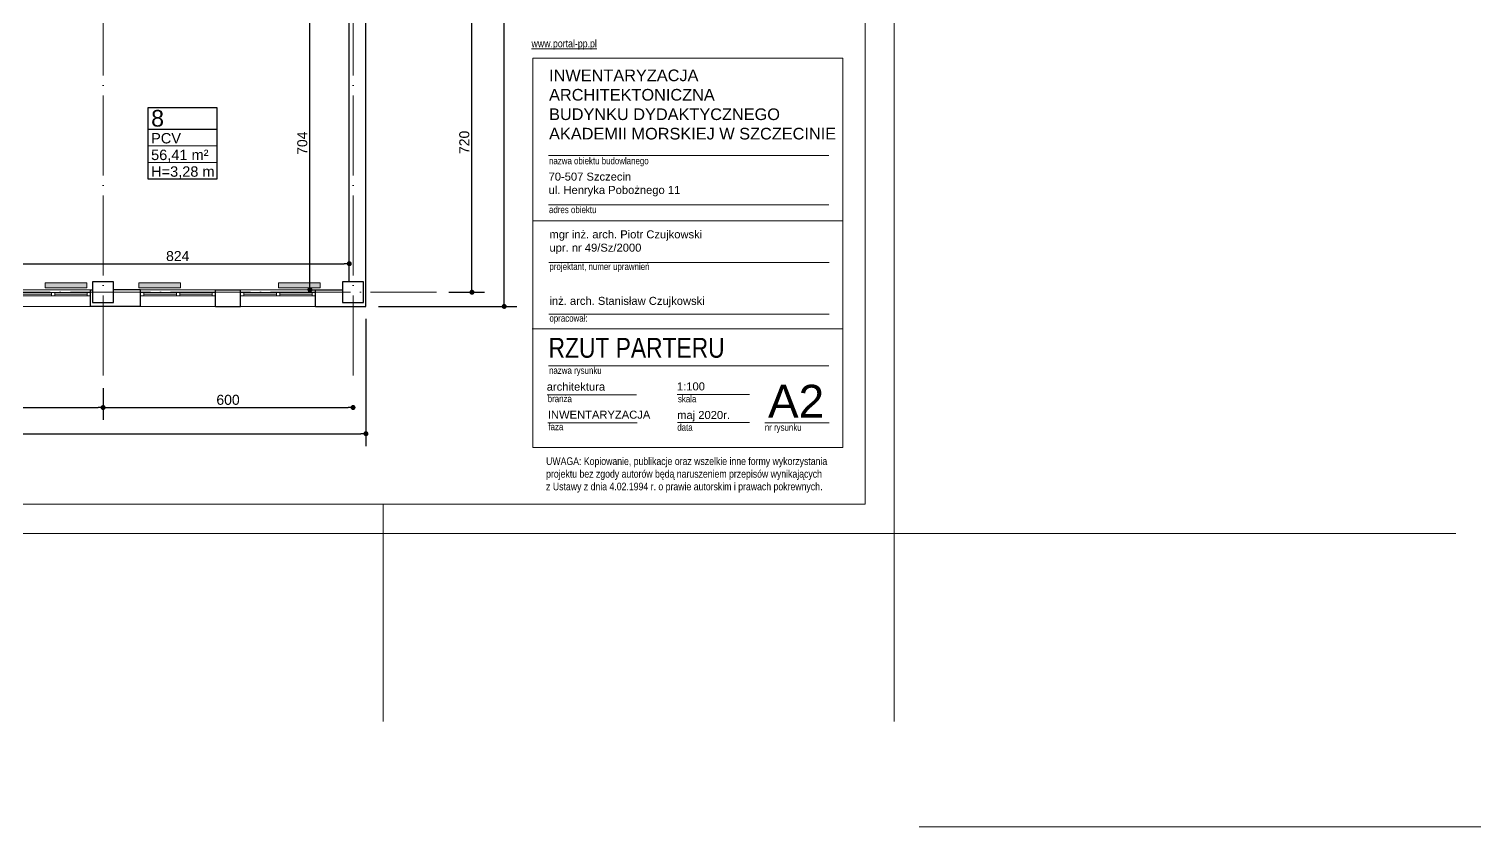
# Model space of a CAD drawing. Header units: millimetres. Extents: x 54 to 8480, y -22812 to 17434.
# Drawn here: x 4935 to 8420, y -14066 to -12149 of the extents above; entities that cross this region are included whole.
import ezdxf

# ---------------------------------------------------------------- set-up
doc = ezdxf.new("R2010")
doc.units = ezdxf.units.MM
doc.linetypes.add('ACAD_ISO04W100', pattern=[30, 24, -3, 0, -3])
doc.layers.add('grzejniki', color=104, linetype='Continuous')
doc.layers.add('TABELKI PO UWAGACH', color=5, linetype='Continuous')
for name, color, linetype, lineweight in [('osie', 132, 'ACAD_ISO04W100', 0), ('PLATFORMA', 7, 'Continuous', 0), ('STOLARKA', 97, 'Continuous', 0), ('tabelki', 151, 'Continuous', 0), ('wymiary', 150, 'Continuous', 0)]:
    doc.layers.add(name, color=color, linetype=linetype, lineweight=lineweight)
doc.styles.add('arial narrow', font='ARIALN.TTF', dxfattribs={"height": 15})
doc.styles.get("Standard").update_dxf_attribs({"font": 'arial.ttf'})
doc.dimstyles.new('ISO-25', dxfattribs={"dimtxt": 24, "dimasz": 12, "dimexe": 30, "dimexo": 30, "dimgap": 6, "dimtad": 1, "dimdec": 0, "dimtxsty": 'Standard', "dimblk": 'DOT', "dimcen": 2.5, "dimadec": 0, "dimazin": 0, "dimtfac": 1, "dimtdec": 0, "dimtmove": 0, "dimatfit": 3, "dimldrblk": 'DOT', "dimfxl": 1, "dimarcsym": 0})

# ---------------------------------------------------------------- blocks, each defined once
blk = doc.blocks.new('A$C13771EA7')
at = {"color": 132, "linetype": 'ACAD_ISO04W100', "lineweight": 0, "ltscale": 8}
for p, q in [((3511, -2874), (3511, 166)), ((4111, -2874), (4111, 166)), ((-169, -2674), (4311, -2674))]:
    blk.add_line(p, q, dxfattribs=at)
blk = doc.blocks.new('A$C2E9546C1')
at = {"layer": 'STOLARKA', "color": 7, "lineweight": 0}
for p, q in [((0, 0), (180, 0)), ((8, -29), (86, -29)), ((94, -29), (172, -29)), ((0, -40), (180, -40))]:
    blk.add_line(p, q, dxfattribs=at)
for points in [[(0, -33), (180, -33), (180, -25), (0, -25)], [(0, -33), (8, -33), (8, -25), (0, -25)], [(86, -33), (94, -33), (94, -25), (86, -25)], [(180, -33), (172, -33), (172, -25), (180, -25)]]:
    blk.add_lwpolyline(points, close=True, dxfattribs=at)
blk = doc.blocks.new('_Dot')
at = {"color": 0, "linetype": 'ByBlock', "lineweight": -2}
blk.add_line((-0.5, 0), (-1, 0), dxfattribs=at)
at = {"color": 0, "linetype": 'ByBlock', "lineweight": 0, "const_width": 0.5}
blk.add_lwpolyline([(-0.25, 0, 1), (0.25, 0, 1)], format="xyb", close=True, dxfattribs=at)
blk = doc.blocks.new('*D182')
at = {"layer": 'Defpoints', "color": 0, "linetype": 'Continuous', "lineweight": 0}
for p in [(5912.6, -12061.3), (5998, -12061.3), (5912.6, -12781.3)]:
    blk.add_point(p, dxfattribs=at)
at = {"layer": 'wymiary', "color": 0, "linetype": 'Continuous', "lineweight": -2}
for p, q in [((5942.6, -12061.3), (6028, -12061.3)), ((5998, -12769.3), (5998, -12073.3)), ((5942.6, -12781.3), (6028, -12781.3))]:
    blk.add_line(p, q, dxfattribs=at)
at = {"layer": 'wymiary', "color": 0, "linetype": 'Continuous', "lineweight": -2, "xscale": 12, "yscale": 12, "zscale": 12}
for p, rotation in [((5998, -12061.3), 90), ((5998, -12781.3), 270)]:
    blk.add_blockref('_Dot', p, dxfattribs=dict(at, rotation=rotation))
at = {"layer": 'wymiary', "color": 0, "linetype": 'Continuous', "lineweight": 0, "insert": (5979.7, -12421.3), "char_height": 24, "attachment_point": 5, "rotation": 90}
blk.add_mtext('720', dxfattribs=at)
blk = doc.blocks.new('*D191')
at = {"layer": 'Defpoints', "color": 0, "linetype": 'Continuous', "lineweight": 0}
for p in [(4632.6, -12981.3), (5112.6, -12981.3), (5112.6, -13058.1)]:
    blk.add_point(p, dxfattribs=at)
at = {"layer": 'wymiary', "color": 0, "linetype": 'Continuous', "lineweight": -2}
for p, q in [((4632.6, -13011.3), (4632.6, -13088.1)), ((5112.6, -13011.3), (5112.6, -13088.1)), ((4644.6, -13058.1), (5100.6, -13058.1))]:
    blk.add_line(p, q, dxfattribs=at)
at = {"layer": 'wymiary', "color": 0, "linetype": 'Continuous', "lineweight": -2, "xscale": 12, "yscale": 12, "zscale": 12, "rotation": 180}
blk.add_blockref('_Dot', (4632.6, -13058.1), dxfattribs=at)
at = {"layer": 'wymiary', "color": 0, "linetype": 'Continuous', "lineweight": -2, "xscale": 12, "yscale": 12, "zscale": 12}
blk.add_blockref('_Dot', (5112.6, -13058.1), dxfattribs=at)
at = {"layer": 'wymiary', "color": 0, "linetype": 'Continuous', "lineweight": 0, "insert": (4872.6, -13039.8), "char_height": 24, "attachment_point": 5}
blk.add_mtext('480', dxfattribs=at)
blk = doc.blocks.new('*D192')
at = {"layer": 'Defpoints', "color": 0, "linetype": 'Continuous', "lineweight": 0}
for p in [(5112.6, -12981.3), (5712.6, -13058.1), (5712.6, -13058.1)]:
    blk.add_point(p, dxfattribs=at)
at = {"layer": 'wymiary', "color": 0, "linetype": 'Continuous', "lineweight": -2}
for p, q in [((5112.6, -13011.3), (5112.6, -13088.1)), ((5124.6, -13058.1), (5700.6, -13058.1))]:
    blk.add_line(p, q, dxfattribs=at)
at = {"layer": 'wymiary', "color": 0, "linetype": 'Continuous', "lineweight": -2, "xscale": 12, "yscale": 12, "zscale": 12, "rotation": 180}
blk.add_blockref('_Dot', (5112.6, -13058.1), dxfattribs=at)
at = {"layer": 'wymiary', "color": 0, "linetype": 'Continuous', "lineweight": -2, "xscale": 12, "yscale": 12, "zscale": 12}
blk.add_blockref('_Dot', (5712.6, -13058.1), dxfattribs=at)
at = {"layer": 'wymiary', "color": 0, "linetype": 'Continuous', "lineweight": 0, "insert": (5412.6, -13039.8), "char_height": 24, "attachment_point": 5}
blk.add_mtext('600', dxfattribs=at)
blk = doc.blocks.new('*D193')
at = {"layer": 'Defpoints', "color": 0, "linetype": 'Continuous', "lineweight": 0}
for p in [(1601.6, -12815.3), (5743.6, -12815.3), (5743.6, -13121)]:
    blk.add_point(p, dxfattribs=at)
at = {"layer": 'wymiary', "color": 0, "linetype": 'Continuous', "lineweight": -2}
for p, q in [((1601.6, -12845.3), (1601.6, -13151)), ((5743.6, -12845.3), (5743.6, -13151)), ((1613.6, -13121), (5731.6, -13121))]:
    blk.add_line(p, q, dxfattribs=at)
at = {"layer": 'wymiary', "color": 0, "linetype": 'Continuous', "lineweight": -2, "xscale": 12, "yscale": 12, "zscale": 12, "rotation": 180}
blk.add_blockref('_Dot', (1601.6, -13121), dxfattribs=at)
at = {"layer": 'wymiary', "color": 0, "linetype": 'Continuous', "lineweight": -2, "xscale": 12, "yscale": 12, "zscale": 12}
blk.add_blockref('_Dot', (5743.6, -13121), dxfattribs=at)
at = {"layer": 'wymiary', "color": 0, "linetype": 'Continuous', "lineweight": 0, "insert": (3672.6, -13102.9), "char_height": 24, "attachment_point": 5}
blk.add_mtext('4142', dxfattribs=at)
blk = doc.blocks.new('*D194')
at = {"layer": 'Defpoints', "color": 0, "linetype": 'Continuous', "lineweight": 0}
for p in [(5743.6, -10107.3), (6075.4, -10107.3), (5743.6, -12815.3)]:
    blk.add_point(p, dxfattribs=at)
at = {"layer": 'wymiary', "color": 0, "linetype": 'Continuous', "lineweight": -2}
for p, q in [((5773.6, -10107.3), (6105.4, -10107.3)), ((6075.4, -12803.3), (6075.4, -10119.3)), ((5773.6, -12815.3), (6105.4, -12815.3))]:
    blk.add_line(p, q, dxfattribs=at)
at = {"layer": 'wymiary', "color": 0, "linetype": 'Continuous', "lineweight": -2, "xscale": 12, "yscale": 12, "zscale": 12}
for p, rotation in [((6075.4, -10107.3), 90), ((6075.4, -12815.3), 270)]:
    blk.add_blockref('_Dot', p, dxfattribs=dict(at, rotation=rotation))
at = {"layer": 'wymiary', "color": 0, "linetype": 'Continuous', "lineweight": 0, "insert": (6057.1, -11461.3), "char_height": 24, "attachment_point": 5, "rotation": 90}
blk.add_mtext('2708', dxfattribs=at)
blk = doc.blocks.new('*D246')
at = {"layer": 'Defpoints', "color": 0, "linetype": 'Continuous', "lineweight": 0}
for p in [(5583.6, -12071.3), (5609.1, -12071.3), (5583.6, -12775.3)]:
    blk.add_point(p, dxfattribs=at)
at = {"layer": 'wymiary', "color": 0, "linetype": 'Continuous', "lineweight": -2}
for p, q in [((5609.1, -12763.3), (5609.1, -12083.3)), ((5613.6, -12071.3), (5639.1, -12071.3)), ((5613.6, -12775.3), (5639.1, -12775.3))]:
    blk.add_line(p, q, dxfattribs=at)
at = {"layer": 'wymiary', "color": 0, "linetype": 'Continuous', "lineweight": -2, "xscale": 12, "yscale": 12, "zscale": 12}
for p, rotation in [((5609.1, -12071.3), 90), ((5609.1, -12775.3), 270)]:
    blk.add_blockref('_Dot', p, dxfattribs=dict(at, rotation=rotation))
at = {"layer": 'wymiary', "color": 0, "linetype": 'Continuous', "lineweight": 0, "insert": (5590.9, -12423.3), "char_height": 24, "attachment_point": 5, "rotation": 90}
blk.add_mtext('704', dxfattribs=at)
blk = doc.blocks.new('*D482')
at = {"layer": 'Defpoints', "color": 0, "linetype": 'Continuous', "lineweight": 0}
for p in [(5703.6, -12712.8), (4880.1, -12775.3), (5703.6, -12756.3)]:
    blk.add_point(p, dxfattribs=at)
at = {"layer": 'wymiary', "color": 0, "linetype": 'Continuous', "lineweight": -2}
for p, q in [((4880.1, -12745.3), (4880.1, -12682.8)), ((5703.6, -12726.3), (5703.6, -12682.8)), ((4892.1, -12712.8), (5691.6, -12712.8))]:
    blk.add_line(p, q, dxfattribs=at)
at = {"layer": 'wymiary', "color": 0, "linetype": 'Continuous', "lineweight": -2, "xscale": 12, "yscale": 12, "zscale": 12, "rotation": 180}
blk.add_blockref('_Dot', (4880.1, -12712.8), dxfattribs=at)
at = {"layer": 'wymiary', "color": 0, "linetype": 'Continuous', "lineweight": -2, "xscale": 12, "yscale": 12, "zscale": 12}
blk.add_blockref('_Dot', (5703.6, -12712.8), dxfattribs=at)
at = {"layer": 'wymiary', "color": 0, "linetype": 'Continuous', "lineweight": 0, "insert": (5291.8, -12694.5), "char_height": 24, "attachment_point": 5}
blk.add_mtext('824', dxfattribs=at)
blk = doc.blocks.new('A$C508466D2')
at = {"layer": 'grzejniki', "linetype": 'Continuous', "lineweight": 0}
blk.add_hatch(color=256, dxfattribs=at).paths.add_polyline_path([(-50, -12), (50, -12), (50, 0), (-50, 0)])
blk.add_lwpolyline([(-50, -12), (50, -12), (50, 0), (-50, 0)], close=True, dxfattribs=at)

msp = doc.modelspace()

# ---------------------------------------------------------------- linework, layer by layer
at = {"lineweight": 30}
for p, q in [((5743.6, -12815.3), (5743.6, -12021.3)), ((5082.6, -12775.3), (5087.6, -12775.3)), ((5202.6, -12775.3), (5137.6, -12775.3)), ((5382.6, -12775.3), (5442.6, -12775.3)), ((5622.6, -12775.3), (5687.6, -12775.3)), ((5202.6, -12815.3), (5082.6, -12815.3)), ((5382.6, -12815.3), (5442.6, -12815.3)), ((5622.6, -12815.3), (5743.6, -12815.3))]:
    msp.add_line(p, q, dxfattribs=at)
at = {"color": 7, "lineweight": 30}
for p, q in [((5703.6, -12756.3), (5703.6, -12086.3)), ((5082.6, -12815.3), (5082.6, -12775.3)), ((5202.6, -12815.3), (5202.6, -12775.3)), ((5382.6, -12815.3), (5382.6, -12775.3)), ((5442.6, -12815.3), (5442.6, -12775.3)), ((5622.6, -12815.3), (5622.6, -12775.3))]:
    msp.add_line(p, q, dxfattribs=at)
at = {"lineweight": 30}
for points in [[(5087.6, -12806.3), (5137.6, -12806.3), (5137.6, -12756.3), (5087.6, -12756.3)], [(5687.6, -12806.3), (5737.6, -12806.3), (5737.6, -12756.3), (5687.6, -12756.3)]]:
    msp.add_lwpolyline(points, close=True, dxfattribs=at)
at = {"layer": 'PLATFORMA', "color": 7, "lineweight": 0}
for p, q in [((5785.3, -13290.5), (5785.3, -13811.9)), ((7011.6, -13360.5), (8359.8, -13360.5)), ((7011.6, -13360.5), (7011.6, -13811.9)), ((7071.6, -14065.5), (8419.8, -14065.5))]:
    msp.add_line(p, q, dxfattribs=at)
for points in [[(917.8, -13360.5), (7011.6, -13360.5), (7011.6, -9625.5), (917.8, -9625.5)], [(1301.6, -13290.5), (6941.6, -13290.5), (6941.6, -9695.5), (1301.6, -9695.5)]]:
    msp.add_lwpolyline(points, close=True, dxfattribs=at)
at = {"layer": 'tabelki', "color": 7, "linetype": 'Continuous', "lineweight": 0}
for p, q in [((6143.9, -12218.8), (6887.8, -12218.8)), ((6143.9, -13153.8), (6143.9, -12218.8)), ((6887.8, -12218.8), (6887.8, -13153.8)), ((6887.8, -12366.4), (6887.8, -13153.8)), ((6181.9, -12452.8), (6854.2, -12452.8)), ((6181.9, -12571.2), (6854.2, -12571.2)), ((6143.9, -12609.7), (6887.8, -12609.7)), ((6182.9, -12709.7), (6855.2, -12709.7)), ((6182.9, -12833.8), (6855.2, -12833.8)), ((6142.9, -12869), (6886.8, -12869)), ((6181.9, -12957.9), (6854.2, -12957.9)), ((6178.8, -13027.7), (6392.9, -13027.7)), ((6490.8, -13027.1), (6664.2, -13027.1)), ((6180.4, -13095), (6394.5, -13095)), ((6491.3, -13094.5), (6664.2, -13094.5)), ((6700.9, -13095), (6855.2, -13095)), ((6887.8, -13153.8), (6143.9, -13153.8)), ((6887.8, -13153.8), (6143.9, -13153.8)), ((6887.8, -13153.8), (6143.9, -13153.8))]:
    msp.add_line(p, q, dxfattribs=at)
at = {"layer": 'TABELKI PO UWAGACH', "color": 30, "linetype": 'Continuous', "lineweight": 30}
msp.add_line((5220.7, -12389.9), (5385.6, -12389.9), dxfattribs=at)
at = {"layer": 'TABELKI PO UWAGACH', "color": 30, "linetype": 'Continuous', "lineweight": 0}
for p, q in [((5220.7, -12429.9), (5385.6, -12429.9)), ((5220.7, -12469.9), (5385.6, -12469.9))]:
    msp.add_line(p, q, dxfattribs=at)
at = {"layer": 'TABELKI PO UWAGACH', "color": 30, "linetype": 'Continuous', "lineweight": 30}
msp.add_lwpolyline([(5220.7, -12337.6), (5385.6, -12337.6), (5385.6, -12509.9), (5220.7, -12509.9)], close=True, dxfattribs=at)

# ---------------------------------------------------------------- block references
at = {"color": 7, "lineweight": 30, "xscale": -1, "rotation": 180}
for p in [(4902.6, -12815.3), (5202.6, -12815.3), (5442.6, -12815.3)]:
    msp.add_blockref('A$C2E9546C1', p, dxfattribs=at)
at = {"layer": 'grzejniki', "linetype": 'Continuous', "lineweight": 0}
for p in [(5023.5, -12758.3), (5248.6, -12758.3), (5583.7, -12758.3)]:
    msp.add_blockref('A$C508466D2', p, dxfattribs=at)
at = {"layer": 'osie', "lineweight": 30}
msp.add_blockref('A$C13771EA7', (1601.6, -10107.3), dxfattribs=at)

# ---------------------------------------------------------------- texts
at = {"layer": 'tabelki', "color": 7, "lineweight": 0, "ltscale": 100, "attachment_point": 1, "style": 'arial narrow'}
for s, insert, char_height, width in [('{\\Lwww.portal-pp.pl}', (6141, -12174.8), 18.381, 746.786), ('\\pxi0.043631;{\\fArial|b0|i0|c238|p34;INWENTARYZACJA \\PARCHITEKTONICZNA\\PBUDYNKU DYDAKTYCZNEGO\\PAKADEMII MORSKIEJ W SZCZECINIE}', (6181.9, -12246.4), 28, 849.854), ('nazwa obiektu budowlanego', (6183, -12457.3), 16.543, 671.18), ('{\\fArial|b0|i0|c238|p34;70-507 Szczecin \\Pul. Henryka Pobożnego 11}', (6181.9, -12494), 19.202, 672.271), ('adres obiektu', (6183, -12574.7), 16.543, 671.18), ('{\\fArial|b0|i0|c0|p34;mgr inż. arch. Piotr Czujkowski \\Pupr. nr 49/Sz/2000}', (6184, -12632.6), 19.202, 671.164), ('projektant, numer uprawnień', (6184, -12711.3), 16.543, 671.18), ('{\\fArial|b0|i0|c0|p34;inż. arch. \\fArial|b0|i0|c238|p34;Stanisław\\fArial|b0|i0|c0|p34; Czujkowski }', (6184, -12792.4), 19.202, 671.164), ('opracował:', (6184, -12835.4), 16.54, 671.18), ('nazwa rysunku', (6183, -12960.7), 16.543, 671.18), ('{\\fArial|b0|i0|c0|p34;architektura}', (6177.5, -12998.4), 19.202, 193.796), ('{\\fArial|b0|i0|c0|p34;1:100}', (6490.1, -12997.8), 19.202, 193.796), ('branża', (6179.9, -13028.7), 16.54, 193.796), ('{\\fArial Narrow|b0|i0|c238|p34;skala}', (6492.4, -13029), 16.543, 95.837), ('{\\fArial|b0|i0|c238|p34;INWENTARYZACJA}', (6180.2, -13065.7), 19.202, 193.796), ('{\\fArial|b0|i0|c238|p34;maj\\fArial|b0|i0|c0|p34; 20\\fArial|b0|i0|c238|p34;20\\fArial|b0|i0|c0|p34;r.}', (6490.6, -13066.5), 19.202, 348.144), ('faza', (6181.5, -13096), 16.54, 193.796), ('{\\fArial Narrow|b0|i0|c238|p34;data}', (6490.9, -13097.5), 16.543, 205.795), ('nr rysunku', (6700.9, -13097.5), 16.54, 205.795)]:
    msp.add_mtext(s, dxfattribs=dict(at, insert=insert, char_height=char_height, width=width))
at = {"layer": 'tabelki', "color": 5, "linetype": 'Continuous', "lineweight": 0, "attachment_point": 1}
for s, insert, char_height, width in [('\\pxql;8', (5227.9, -12343.5), 40, 47.056), ('\\pxql;PCV', (5227.9, -12398.9), 25, 194.396), ('\\pxql;56,41 m²', (5227.9, -12438.9), 25, 160.906), ('\\pxql;H=3,28 m', (5227.9, -12478.9), 25, 182.523)]:
    msp.add_mtext(s, dxfattribs=dict(at, insert=insert, char_height=char_height, width=width))
at = {"layer": 'tabelki', "color": 7, "lineweight": 0, "ltscale": 100}
for s, insert, char_height, width, attachment_point in [('{\\fArial Narrow|b0|i0|c238|p34;\\H2.105x;RZUT PARTERU}', (6181.9, -12939.3), 22.701, 880.897, 7), ('{\\H1.579x;A2}', (6776, -13003.6), 49.923, 276.754, 2)]:
    msp.add_mtext(s, dxfattribs=dict(at, insert=insert, char_height=char_height, width=width, attachment_point=attachment_point))
at = {"layer": 'tabelki', "color": 7, "lineweight": 0, "insert": (6176, -13177.9), "char_height": 18.2419, "width": 699.066, "attachment_point": 1, "style": 'arial narrow'}
msp.add_mtext('UWAGA: Kopiowanie, publikacje oraz wszelkie inne formy wykorzystania projektu bez zgody autorów będą naruszeniem przepisów wynikających \\Pz Ustawy z dnia 4.02.1994 r. o prawie autorskim i prawach pokrewnych{\\fArial|b0|i0|c238|p34;.}', dxfattribs=at)

# ---------------------------------------------------------------- dimensions: what is measured, and where the dimension line sits
at = {"layer": 'wymiary', "linetype": 'Continuous', "lineweight": 0}
for base, p1, p2, picture, middle in [((6075.4, -10107.3), (5743.6, -12815.3), (5743.6, -10107.3), '*D194', (6057.1, -11461.3)), ((5998, -12061.3), (5912.6, -12781.3), (5912.6, -12061.3), '*D182', (5979.7, -12421.3)), ((5609.1, -12071.3), (5583.6, -12775.3), (5583.6, -12071.3), '*D246', (5590.9, -12423.3))]:
    dim = msp.add_linear_dim(base=base, p1=p1, p2=p2, angle=90, dimstyle='ISO-25', dxfattribs=at)
    dim.commit()
    dim.dimension.update_dxf_attribs({"geometry": picture, "text_midpoint": middle})
for base, p1, p2, picture, middle in [((5703.5896651, -12712.7853947), (4880.0896651, -12775.2781943), (5703.5896651, -12756.2781943), '*D482', (5291.8396651, -12694.531643)), ((5112.6, -13058.1), (4632.6, -12981.3), (5112.6, -12981.3), '*D191', (4872.6, -13039.8)), ((5712.6, -13058.1), (5112.6, -12981.3), (5712.6, -13058.1), '*D192', (5412.6, -13039.8))]:
    dim = msp.add_linear_dim(base=base, p1=p1, p2=p2, dimstyle='ISO-25', override={"dimtmove": 1}, dxfattribs=at)
    dim.commit()
    dim.dimension.update_dxf_attribs({"geometry": picture, "text_midpoint": middle})
dim = msp.add_linear_dim(base=(5743.6, -13121), p1=(1601.6, -12815.3), p2=(5743.6, -12815.3), dimstyle='ISO-25', dxfattribs=at)
dim.commit()
dim.dimension.update_dxf_attribs({"geometry": '*D193', "text_midpoint": (3672.6, -13102.9)})

doc.saveas('drawing.dxf')
